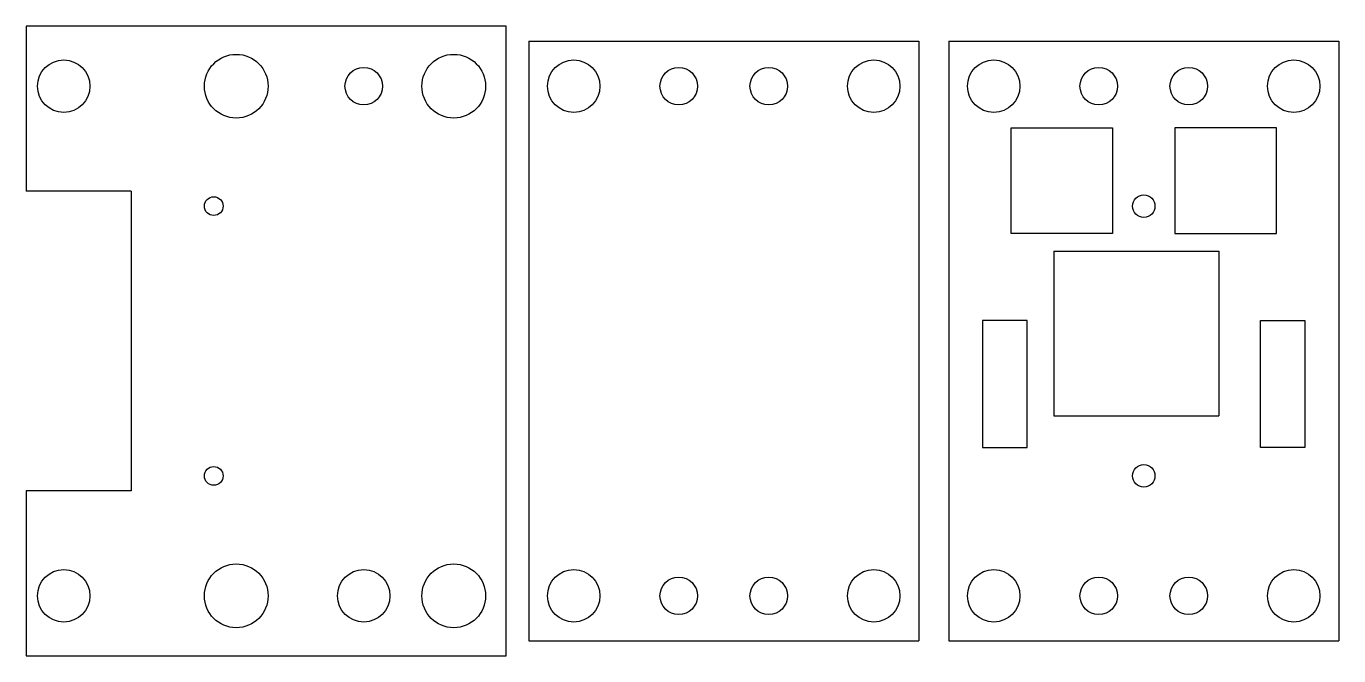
# Model space of a CAD drawing. Header units: millimetres. Extents: x 1 to 876, y -10 to 410.
import ezdxf

# ---------------------------------------------------------------- set-up
doc = ezdxf.new("R2010")
doc.units = ezdxf.units.MM

msp = doc.modelspace()

# ---------------------------------------------------------------- linework, layer by layer
at = {"color": 7, "linetype": 'Continuous'}
for p, q in [((320.56, 409.73), (0.56, 409.73)), ((0.56, 409.73), (0.56, 299.73)), ((320.56, -10.27), (320.56, 409.73)), ((335.56, 399.73), (335.56, -0.27)), ((335.56, 399.73), (595.56, 399.73)), ((595.56, 399.73), (595.56, -0.27)), ((615.56, 399.73), (615.56, -0.27)), ((615.56, 399.73), (875.56, 399.73)), ((875.56, 399.73), (875.56, -0.27)), ((657.17, 341.85), (724.77, 341.85)), ((657.17, 271.54), (657.17, 341.85)), ((724.77, 341.85), (724.77, 271.54)), ((833.96, 341.85), (766.35, 341.85)), ((766.35, 341.85), (766.35, 271.54)), ((833.96, 271.54), (833.96, 341.85)), ((70.56, 299.73), (0.56, 299.73)), ((70.56, 299.73), (70.56, 99.73)), ((724.77, 271.54), (657.17, 271.54)), ((766.35, 271.54), (833.96, 271.54)), ((685.56, 259.73), (795.56, 259.73)), ((685.56, 259.73), (685.56, 149.73)), ((795.56, 259.73), (795.56, 149.73)), ((667.75, 213.34), (638.12, 213.34)), ((638.12, 213.34), (638.12, 128.69)), ((667.75, 128.69), (667.75, 213.34)), ((823.37, 213.34), (853, 213.34)), ((823.37, 128.69), (823.37, 213.34)), ((853, 213.34), (853, 128.69)), ((685.56, 149.73), (795.56, 149.73)), ((638.12, 128.69), (667.75, 128.69)), ((853, 128.69), (823.37, 128.69)), ((70.56, 99.73), (0.56, 99.73)), ((0.56, 99.73), (0.56, -10.27)), ((335.56, -0.27), (595.56, -0.27)), ((615.56, -0.27), (875.56, -0.27)), ((0.56, -10.27), (320.56, -10.27))]:
    msp.add_line(p, q, dxfattribs=at)
for centre, radius in [((25.56, 369.73), 17.5), ((140.56, 369.73), 21.25), ((285.56, 369.73), 21.25), ((365.56, 369.73), 17.5), ((565.56, 369.73), 17.5), ((645.56, 369.73), 17.5), ((845.56, 369.73), 17.5), ((225.56, 369.73), 12.5), ((435.56, 369.73), 12.5), ((495.56, 369.73), 12.5), ((715.56, 369.73), 12.5), ((775.56, 369.73), 12.5), ((125.56, 289.73), 6.25), ((745.56, 289.73), 7.5), ((125.56, 109.73), 6.25), ((745.56, 109.73), 7.5), ((25.56, 29.73), 17.5), ((140.56, 29.73), 21.25), ((225.56, 29.73), 17.5), ((285.56, 29.73), 21.25), ((365.56, 29.73), 17.5), ((565.56, 29.73), 17.5), ((645.56, 29.73), 17.5), ((845.56, 29.73), 17.5), ((435.56, 29.73), 12.5), ((495.56, 29.73), 12.5), ((715.56, 29.73), 12.5), ((775.56, 29.73), 12.5)]:
    msp.add_circle(centre, radius, dxfattribs=at)

doc.saveas('drawing.dxf')
